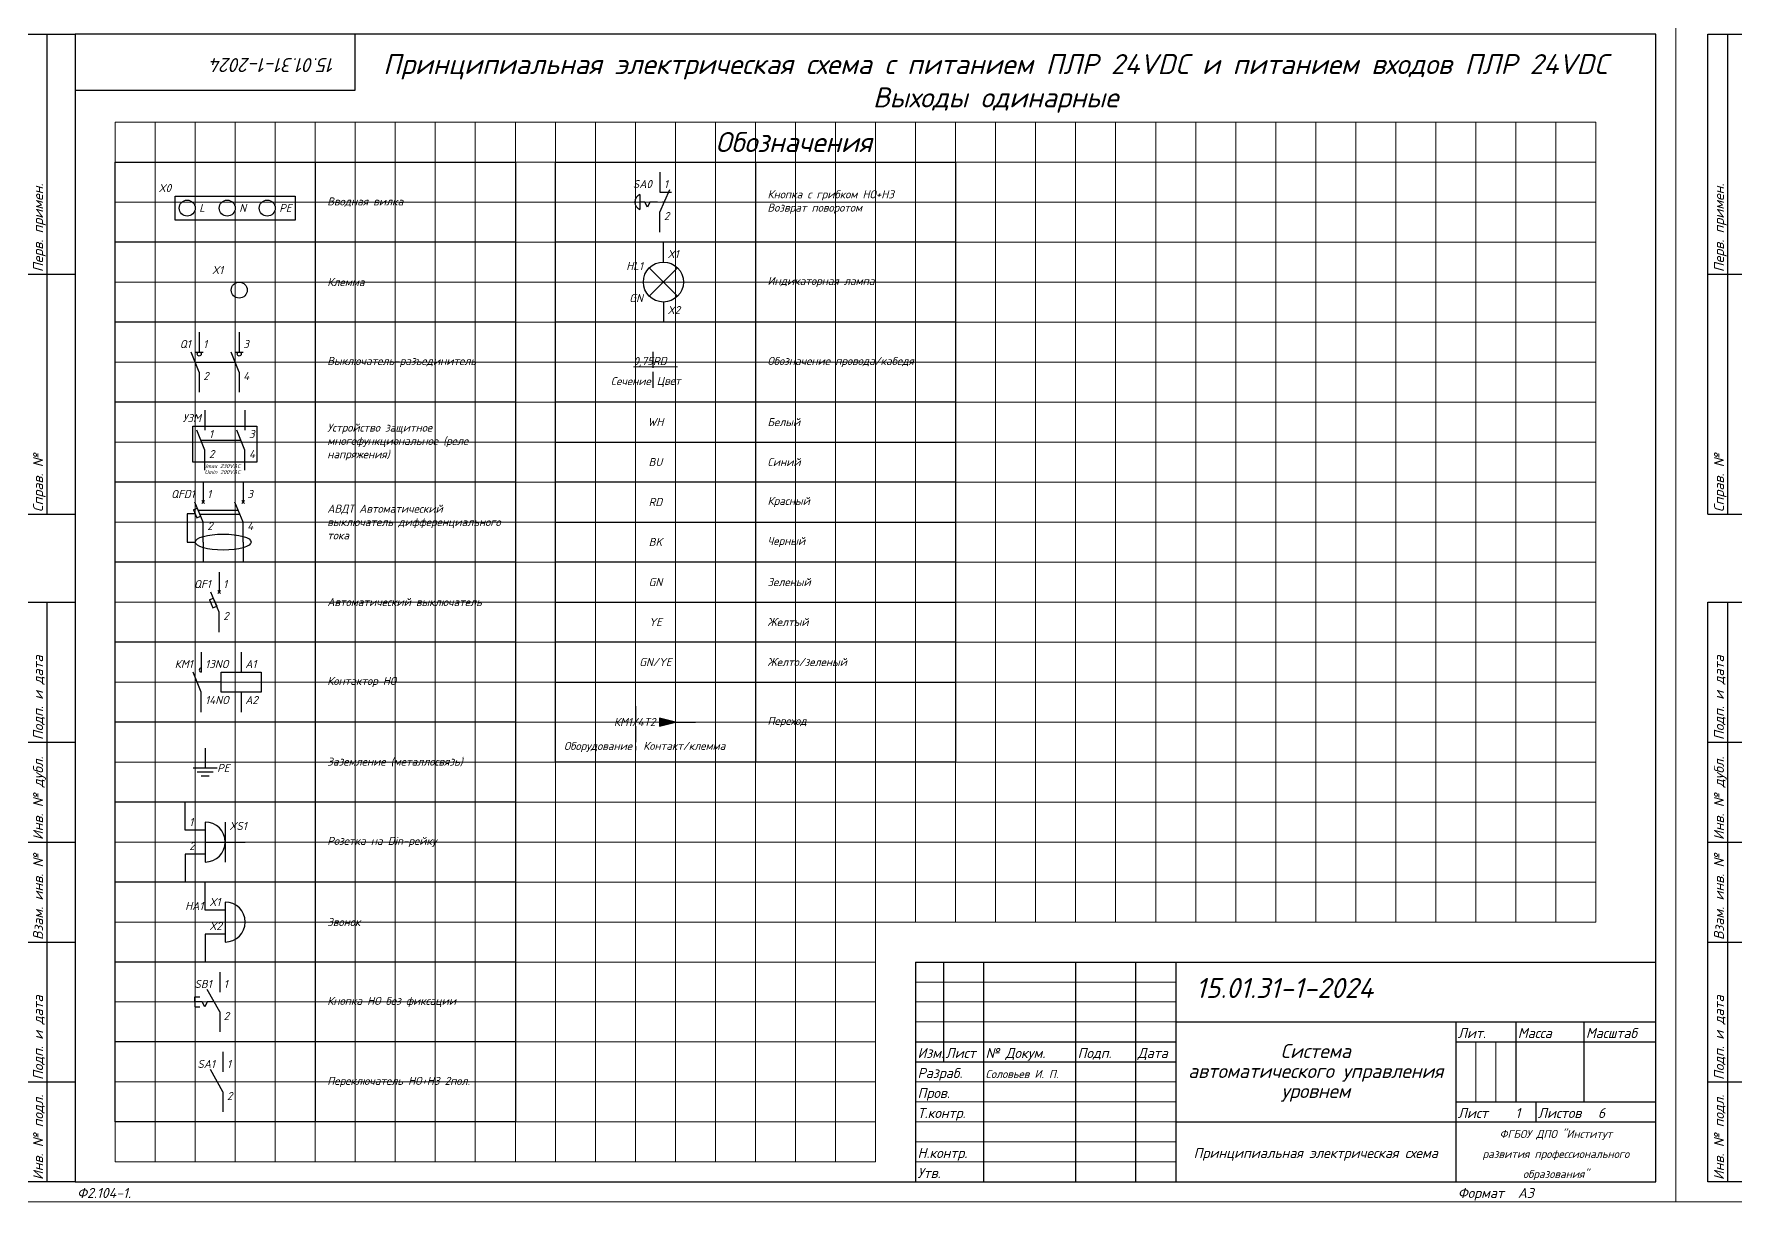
# Model space of a CAD drawing. Header units: millimetres. Extents: x 0 to 53000, y -591 to 24400.
# Drawn here: x 8429.7 to 8855, y 3 to 295 of the extents above; entities that cross this region are included whole.
import ezdxf
from ezdxf.enums import TextEntityAlignment as Align

# ---------------------------------------------------------------- set-up
doc = ezdxf.new("R2010")
doc.units = ezdxf.units.MM
doc.linetypes.add('Ш4х1_Гост_ЕСКД', pattern=[5, 4, -1])
for name, color, linetype, lineweight in [('4', 4, 'Continuous', 15), ('Основная', 7, 'Continuous', 30), ('Тонкая для кабелей', 7, 'Continuous', 15), ('Штриховая', 7, 'Ш4х1_Гост_ЕСКД', 30)]:
    doc.layers.add(name, color=color, linetype=linetype, lineweight=lineweight)
doc.layers.add('Привязки', color=2, linetype='Continuous', lineweight=0, plot=False, transparency=0.8)
doc.layers.add('рамка', color=253, linetype='Continuous', lineweight=5, transparency=0.8)
doc.styles.add('текст', font='isocpeui.ttf')

# ---------------------------------------------------------------- blocks, each defined once
blk = doc.blocks.new('*U109')
for p, q in [((8, 232), (8, 292)), ((8, 292), (20, 292)), ((13, 232), (13, 292)), ((90, 292), (90, 292)), ((90, 292), (90, 292)), ((90, 278), (90, 292)), ((90, 292), (90, 292)), ((90, 292), (90, 292)), ((90, 292), (90, 292)), ((20, 278), (90, 278)), ((8, 232), (20, 232)), ((8, 172), (8, 232)), ((13, 172), (13, 232)), ((8, 172), (20, 172)), ((8, 115), (8, 150)), ((8, 150), (20, 150)), ((13, 115), (13, 150)), ((8, 90), (8, 115)), ((8, 115), (20, 115)), ((13, 90), (13, 115)), ((8, 65), (8, 90)), ((8, 90), (20, 90)), ((13, 65), (13, 90)), ((8, 30), (8, 65)), ((8, 65), (20, 65)), ((13, 30), (13, 65)), ((230, 60), (415, 60)), ((230, 60), (230, 5)), ((237, 60), (237, 35)), ((247, 60), (247, 5)), ((270, 60), (270, 5)), ((285, 60), (285, 5)), ((295, 60), (295, 5)), ((415, 60), (415, 60)), ((415, 60), (415, 60)), ((295, 45), (415, 45)), ((365, 45), (365, 20)), ((380, 45), (380, 25)), ((397, 45), (397, 25)), ((230, 40), (295, 40)), ((365, 40), (415, 40)), ((230, 35), (295, 35)), ((8, 5), (8, 30)), ((8, 30), (20, 30)), ((13, 5), (13, 30)), ((365, 25), (415, 25)), ((385, 25), (385, 20)), ((295, 20), (415, 20)), ((365, 20), (365, 5)), ((20, 5), (8, 5))]:
    blk.add_line(p, q)
blk.add_lwpolyline([(20, 5), (415, 5), (415, 292), (20, 292)], close=True)
at = {"layer": '4'}
for p, q in [((230, 55), (295, 55)), ((230, 50), (295, 50)), ((230, 45), (295, 45)), ((370, 40), (370, 25)), ((375, 40), (375, 25)), ((230, 30), (295, 30)), ((230, 25), (295, 25)), ((230, 20), (295, 20)), ((230, 15), (295, 15)), ((230, 10), (295, 10))]:
    blk.add_line(p, q, dxfattribs=at)
at = {"layer": 'Привязки'}
blk.add_lwpolyline([(0, 0), (420, 0), (420, 297), (0, 297)], close=True, dxfattribs=at)
at = {"layer": 'рамка'}
blk.add_lwpolyline([(0, 297), (420, 297), (420, 0), (0, 0)], close=True, dxfattribs=at)
at = {"style": 'текст'}
for s, p in [('Перв. примен.', (12, 232.5)), ('Справ. №', (12, 172.5)), ('Подп. и дата', (12, 115.5)), ('Инв. № дубл.', (12, 90.5)), ('Взам. инв. №', (12, 65.5)), ('Подп. и дата', (12, 30.5)), ('Инв. № подл.', (12, 5.5))]:
    blk.add_text(s, height=2.5, rotation=90, dxfattribs=at).set_placement(p)
for s, height, p in [('Лит.', 2.5, (365.5, 41)), ('Масса', 2.5, (380.5, 41)), ('Масштаб', 2.5, (397.5, 41)), ('Изм.', 2.5, (230.5, 36)), ('Лист', 2.5, (237.5, 36)), ('№ Докум.', 2.5, (247.5, 36)), ('Подп.', 2.5, (270.5, 36)), ('Дата', 2.5, (285.5, 36)), ('Разраб.', 2.5, (230.5, 31)), ('Пров.', 2.5, (230.5, 26)), ('Т.контр.', 2.5, (230.5, 21)), ('Лист', 2.5, (365.5, 21)), ('Листов', 2.5, (385.5, 21)), ('Н.контр.', 2.5, (230.5, 11)), ('Утв.', 2.5, (230.5, 6)), ('Ф2.104-1а.', 0.005, (20, 4.99)), ('Ф2.104-1.', 2.5, (20.5, 1)), ('Формат', 2.5, (365.5, 1)), ('А3', 2.5, (380.5, 1)), ('А4', 0.025, (419.61, 0.01)), ('А2', 0.00833, (419.87, 0)), ('А1', 0.00625, (419.9, 0)), ('А0', 0.005, (419.92, 0))]:
    blk.add_text(s, height=height, dxfattribs=at).set_placement(p)
for tag, p, height in [('12', (90, 292), 0.00000373), ('13', (90, 292), 0.00000373), ('27', (90, 292), 0.00000522), ('29', (105, 279), 3.5), ('28', (415, 60), 0.0000438), ('ИЗМ4', (230.5, 56), 2.5), ('ЛИСТИЗМ4', (237.5, 56), 2.5), ('№ДОКУМИЗМ4', (247.5, 56), 2.5), ('ПОДПИЗМ4', (270.5, 56), 2.5), ('ДАТАИЗМ4', (285.5, 56), 2.5), ('ОБОЗНАЧЕНИЕ', (300, 51), 5), ('ИЗМ3', (230.5, 51), 2.5), ('ЛИСТИЗМ3', (237.5, 51), 2.5), ('№ДОКУМИЗМ3', (247.5, 51), 2.5), ('ПОДПИЗМ3', (270.5, 51), 2.5), ('ДАТАИЗМ3', (285.5, 51), 2.5), ('ИЗМ2', (230.5, 46), 2.5), ('ЛИСТИЗМ2', (237.5, 46), 2.5), ('№ДОКУМИЗМ2', (247.5, 46), 2.5), ('ПОДПИЗМ2', (270.5, 46), 2.5), ('ДАТАИЗМ2', (285.5, 46), 2.5), ('ИЗМ1', (230.5, 41), 2.5), ('ЛИСТИЗМ1', (237.5, 41), 2.5), ('№ДОКУМИЗМ1', (247.5, 41), 2.5), ('ПОДПИЗМ1', (270.5, 41), 2.5), ('ДАТАИЗМ1', (285.5, 41), 2.5), ('РАЗРАБ', (247.5, 31), 2.5), ('ДАТАРАЗРАБ', (285.5, 31), 2.5), ('ПРОВ', (247.5, 26), 2.5), ('ДАТАПРОВ', (285.5, 26), 2.5), ('ТКОНТР', (247.5, 21), 2.5), ('ДАТАТКОНТР', (285.5, 21), 2.5), ('ЛИСТОВ', (400.5, 21), 2.5), ('10', (230.5, 16), 2.5), ('11', (247.5, 16), 2.5), ('НКОНТР', (247.5, 11), 2.5), ('ДАТАНКОНТР', (285.5, 11), 2.5), ('УТВ', (247.5, 6), 2.5), ('ДАТАУТВ', (285.5, 6), 2.5)]:
    blk.add_attdef(tag, p, '', height=height, dxfattribs=at)
for tag, p, height, rotation in [('ОБОЗНАЧЕНИЕ-ВЕРХ', (85, 286), 3.5, 180), ('ПРИМЕНЯЕМОСТЬ', (19, 232.5), 2.5, 90), ('СПРАВ№', (19, 172.5), 2.5, 90), ('ДАТАУЧЁТАДУБЛ', (19, 115.5), 2.5, 90), ('ИНВ№ДУБЛ', (19, 90.5), 2.5, 90), ('ВЗАМИНВ№', (19, 65.5), 2.5, 90), ('ДАТАУЧЁТА', (19, 30.5), 2.5, 90), ('ИНВ№ПОДЛ', (19, 5.5), 2.5, 90)]:
    blk.add_attdef(tag, p, '', height=height, rotation=rotation, dxfattribs=at)
blk.add_attdef('30', text='', height=5, dxfattribs=at).set_placement((355, 64), align=Align.MIDDLE)
for tag, height, p in [('НАИМЕНОВАНИЕ1', 5, (330, 36)), ('НАИМЕНОВАНИЕ2', 3.5, (330, 31)), ('МАССА', 3.5, (388.5, 31)), ('МАСШТАБ', 3.5, (406, 31)), ('НАИМЕНОВАНИЕ3', 3.5, (330, 26)), ('НАИМЕНОВАНИЕ4', 2.5, (330, 21)), ('ЛИСТ', 2.5, (380.5, 21)), ('МАТЕРИАЛ1', 2.5, (330, 16)), ('ПРЕДПРИЯТИЕ1', 3.5, (390, 16)), ('МАТЕРИАЛ2', 2.5, (330, 11)), ('ПРЕДПРИЯТИЕ2', 3.5, (390, 11)), ('МАТЕРИАЛ3', 2.5, (330, 6)), ('ПРЕДПРИЯТИЕ3', 3.5, (390.02, 6))]:
    blk.add_attdef(tag, text='', height=height, dxfattribs=at).set_placement(p, align=Align.CENTER)
for tag, p in [('ЛИТЕРА', (367.5, 31)), ('ЛИТЕРА2', (372.5, 31)), ('ЛИТЕРА3', (377.5, 31))]:
    blk.add_attdef(tag, text='', height=2.5, dxfattribs=at).set_placement(p, align=Align.RIGHT)
for tag, p in [('ИНДЕКС', (367.5, 31)), ('ИНДЕКС2', (372.5, 31)), ('ИНДЕКС3', (377.5, 31))]:
    blk.add_attdef(tag, text='', height=2.5, dxfattribs=at).set_placement(p, align=Align.TOP_LEFT)
blk = doc.blocks.new('*U110')
for p, q in [((8, 232), (8, 292)), ((8, 292), (20, 292)), ((13, 232), (13, 292)), ((90, 292), (90, 292)), ((90, 292), (90, 292)), ((90, 278), (90, 292)), ((90, 292), (90, 292)), ((90, 292), (90, 292)), ((90, 292), (90, 292)), ((20, 278), (90, 278)), ((8, 232), (20, 232)), ((8, 172), (8, 232)), ((13, 172), (13, 232)), ((8, 172), (20, 172)), ((8, 115), (8, 150)), ((8, 150), (20, 150)), ((13, 115), (13, 150)), ((8, 90), (8, 115)), ((8, 115), (20, 115)), ((13, 90), (13, 115)), ((8, 65), (8, 90)), ((8, 90), (20, 90)), ((13, 65), (13, 90)), ((8, 30), (8, 65)), ((8, 65), (20, 65)), ((13, 30), (13, 65)), ((8, 5), (8, 30)), ((8, 30), (20, 30)), ((13, 5), (13, 30)), ((230, 20), (415, 20)), ((230, 20), (230, 5)), ((237, 20), (237, 5)), ((247, 20), (247, 5)), ((270, 20), (270, 5)), ((285, 20), (285, 5)), ((295, 20), (295, 5)), ((405, 20), (405, 5)), ((415, 20), (415, 20)), ((415, 20), (415, 20)), ((405, 13), (415, 13)), ((230, 10), (295, 10)), ((20, 5), (8, 5)), ((230, 5), (295, 5)), ((415, 5), (415, 5)), ((415, 5), (415, 5)), ((415, 5), (415, 5)), ((415, 5), (415, 5)), ((415, 5), (415, 5)), ((415, 5), (415, 5)), ((415, 5), (415, 5))]:
    blk.add_line(p, q)
blk.add_lwpolyline([(20, 5), (415, 5), (415, 292), (20, 292)], close=True)
at = {"layer": '4'}
for p, q in [((230, 15), (295, 15)), ((415, 5), (415, 5)), ((415, 5), (415, 5)), ((415, 5), (415, 5)), ((415, 5), (415, 5)), ((415, 5), (415, 5)), ((415, 5), (415, 5)), ((415, 5), (415, 5)), ((415, 5), (415, 5)), ((415, 5), (415, 5))]:
    blk.add_line(p, q, dxfattribs=at)
at = {"layer": 'Привязки'}
blk.add_lwpolyline([(0, 0), (420, 0), (420, 297), (0, 297)], close=True, dxfattribs=at)
at = {"layer": 'рамка'}
blk.add_lwpolyline([(0, 297), (420, 297), (420, 0), (0, 0)], close=True, dxfattribs=at)
at = {"style": 'текст'}
for s, p in [('Перв. примен.', (12, 232.5)), ('Справ. №', (12, 172.5)), ('Подп. и дата', (12, 115.5)), ('Инв. № дубл.', (12, 90.5)), ('Взам. инв. №', (12, 65.5)), ('Подп. и дата', (12, 30.5)), ('Инв. № подл.', (12, 5.5))]:
    blk.add_text(s, height=2.5, rotation=90, dxfattribs=at).set_placement(p)
for s, height, p in [('Лист', 2.5, (405.5, 14)), ('№ Докум.', 2.5, (247.5, 6)), ('Подп.', 2.5, (270.5, 6)), ('Ф2.104-1.', 0.005, (20, 4.99)), ('Изм.', 2.5, (230.5, 6)), ('Лист', 2.5, (237.5, 6)), ('Дата', 2.5, (285.5, 6)), ('Разраб.', 0.0000135, (415, 5)), ('Пров.', 0.0000135, (415, 5)), ('Т.контр.', 0.0000135, (415, 5)), ('Н.контр.', 0.0000135, (415, 5)), ('Утв.', 0.0000135, (415, 5)), ('Лит.', 0.0000135, (415, 5)), ('Масса', 0.0000135, (415, 5)), ('Масштаб', 0.0000135, (415, 5)), ('Листов', 0.0000135, (415, 5)), ('Ф2.104-1а.', 2.5, (20.5, 1)), ('Формат', 2.5, (365.5, 1)), ('А3', 2.5, (380.5, 1)), ('А4', 0.025, (419.61, 0.01)), ('А2', 0.00833, (419.87, 0)), ('А1', 0.00625, (419.9, 0)), ('А0', 0.005, (419.92, 0))]:
    blk.add_text(s, height=height, dxfattribs=at).set_placement(p)
for tag, p, height in [('12', (90, 292), 0.00000373), ('13', (90, 292), 0.00000373), ('27', (90, 292), 0.00000522), ('29', (105, 249), 3.5), ('ИЗМ2', (230.5, 16), 2.5), ('ЛИСТИЗМ2', (237.5, 16), 2.5), ('№ДОКУМИЗМ2', (247.5, 16), 2.5), ('28', (415, 20), 0.0000438), ('ИЗМ1', (230.5, 11), 2.5), ('ЛИСТИЗМ1', (237.5, 11), 2.5), ('№ДОКУМИЗМ1', (247.5, 11), 2.5), ('ПОДПИЗМ1', (270.5, 11), 2.5), ('ДАТАИЗМ1', (285.5, 11), 2.5), ('ДАТАНКОНТР', (285.5, 11), 2.5), ('ОБОЗНАЧЕНИЕ', (300, 11), 5), ('ДАТАУТВ', (285.5, 6), 2.5), ('РАЗРАБ', (415, 5), 0.0000135), ('ЛИСТОВ', (415, 5), 0.0000135), ('ПРОВ', (415, 5), 0.0000135), ('ТКОНТР', (415, 5), 0.0000135), ('НКОНТР', (415, 5), 0.0000135), ('УТВ', (415, 5), 0.0000135), ('10', (415, 5), 0.0000135), ('11', (415, 5), 0.0000135), ('ПОДПИЗМ2', (415, 5), 0.0000135), ('ДАТАИЗМ2', (415, 5), 0.0000135), ('ИЗМ3', (415, 5), 0.0000135), ('ЛИСТИЗМ3', (415, 5), 0.0000135), ('№ДОКУМИЗМ3', (415, 5), 0.0000135), ('ПОДПИЗМ3', (415, 5), 0.0000135), ('ДАТАИЗМ3', (415, 5), 0.0000135), ('ИЗМ4', (415, 5), 0.0000135), ('ЛИСТИЗМ4', (415, 5), 0.0000135), ('№ДОКУМИЗМ4', (415, 5), 0.0000135), ('ПОДПИЗМ4', (415, 5), 0.0000135), ('ДАТАИЗМ4', (415, 5), 0.0000135), ('ДАТАРАЗРАБ', (415, 5), 0.0000135), ('ДАТАПРОВ', (415, 5), 0.0000135), ('ДАТАТКОНТР', (415, 5), 0.0000135)]:
    blk.add_attdef(tag, p, '', height=height, dxfattribs=at)
for tag, p, height, rotation in [('ОБОЗНАЧЕНИЕ-ВЕРХ', (85, 286), 3.5, 180), ('ПРИМЕНЯЕМОСТЬ', (19, 232.5), 2.5, 90), ('СПРАВ№', (19, 172.5), 2.5, 90), ('ДАТАУЧЁТАДУБЛ', (19, 115.5), 2.5, 90), ('ИНВ№ДУБЛ', (19, 90.5), 2.5, 90), ('ВЗАМИНВ№', (19, 65.5), 2.5, 90), ('ДАТАУЧЁТА', (19, 30.5), 2.5, 90), ('ИНВ№ПОДЛ', (19, 5.5), 2.5, 90)]:
    blk.add_attdef(tag, p, '', height=height, rotation=rotation, dxfattribs=at)
blk.add_attdef('30', text='', height=5, dxfattribs=at).set_placement((355, 34), align=Align.MIDDLE)
for tag, height, p in [('ЛИСТ', 2.5, (410, 9)), ('НАИМЕНОВАНИЕ1', 0.000027, (415, 5)), ('НАИМЕНОВАНИЕ2', 0.0000189, (415, 5)), ('НАИМЕНОВАНИЕ3', 0.0000189, (415, 5)), ('НАИМЕНОВАНИЕ4', 0.0000135, (415, 5)), ('МАССА', 0.0000189, (415, 5)), ('МАСШТАБ', 0.0000189, (415, 5)), ('МАТЕРИАЛ1', 0.0000135, (415, 5)), ('МАТЕРИАЛ2', 0.0000135, (415, 5)), ('МАТЕРИАЛ3', 0.0000135, (415, 5)), ('ПРЕДПРИЯТИЕ1', 0.0000189, (415, 5)), ('ПРЕДПРИЯТИЕ2', 0.0000189, (415, 5)), ('ПРЕДПРИЯТИЕ3', 0.0000189, (415, 5))]:
    blk.add_attdef(tag, text='', height=height, dxfattribs=at).set_placement(p, align=Align.CENTER)
for tag in ['ЛИТЕРА', 'ЛИТЕРА2', 'ЛИТЕРА3']:
    blk.add_attdef(tag, text='', height=0.0000135, dxfattribs=at).set_placement((415, 5), align=Align.RIGHT)
for tag in ['ИНДЕКС', 'ИНДЕКС2', 'ИНДЕКС3']:
    blk.add_attdef(tag, text='', height=0.0000135, dxfattribs=at).set_placement((415, 5), align=Align.TOP_LEFT)

msp = doc.modelspace()

# ---------------------------------------------------------------- hatches: boundary and pattern name
at = {"layer": 'Основная'}
h = msp.add_hatch(color=256, dxfattribs=at)
h.dxf.hatch_style = 1
h.paths.add_polyline_path([(8590, 123), (8586, 124), (8586, 123)])
h.paths.add_polyline_path([(8590, 123), (8586, 123), (8586, 122)])

# ---------------------------------------------------------------- linework, layer by layer
for p, q in [((8450, 263), (8500, 263)), ((8450, 243), (8450, 263)), ((8500, 263), (8500, 243)), ((8500, 263), (8550, 263)), ((8550, 263), (8550, 243)), ((8560, 263), (8610, 263)), ((8560, 243), (8560, 263)), ((8586.125, 260.5), (8586.125, 255.5)), ((8610, 263), (8610, 243)), ((8610, 263), (8660, 263)), ((8660, 263), (8660, 243)), ((8586.125, 250.5), (8588.625, 256.125)), ((8586.125, 255.5), (8588.9928, 255.5)), ((8465, 254.5), (8495, 254.5)), ((8465, 248.5), (8465, 254.5)), ((8495, 254.5), (8495, 248.5)), ((8581.125, 254.875), (8581.125, 251.125)), ((8582.375, 253), (8581.125, 253)), ((8583, 251.75), (8582.375, 253)), ((8583.625, 253), (8583, 251.75)), ((8585.5, 253), (8583.625, 253)), ((8587.23611, 253), (8586.75, 253)), ((8495, 248.5), (8465, 248.5)), ((8586.125, 245.5), (8586.125, 250.5)), ((8500, 243), (8450, 243)), ((8450, 223), (8450, 243)), ((8550, 243), (8500, 243)), ((8500, 243), (8500, 223)), ((8550, 243), (8550, 223)), ((8610, 243), (8560, 243)), ((8560, 223), (8560, 243)), ((8587, 238), (8587, 243)), ((8660, 243), (8610, 243)), ((8610, 243), (8610, 223)), ((8660, 243), (8660, 223)), ((8583.46447, 236.53553), (8590.53553, 229.46447)), ((8583.46447, 229.46447), (8590.53553, 236.53553)), ((8587, 228), (8587, 223)), ((8500, 223), (8450, 223)), ((8450, 203), (8450, 223)), ((8550, 223), (8500, 223)), ((8500, 223), (8500, 203)), ((8550, 223), (8550, 203)), ((8610, 223), (8560, 223)), ((8560, 203), (8560, 223)), ((8660, 223), (8610, 223)), ((8610, 223), (8610, 203)), ((8660, 223), (8660, 203)), ((8471, 220.5), (8471, 215.5)), ((8481, 220.5), (8481, 215.5)), ((8471, 210.5), (8469, 215.5)), ((8470, 215.5), (8472, 215.5)), ((8470, 213), (8480.00059, 212.99851)), ((8481, 210.5), (8479, 215.5)), ((8480, 215.5), (8482, 215.5)), ((8471, 210.5), (8471, 205.5)), ((8481, 210.5), (8481, 205.5)), ((8500, 203), (8450, 203)), ((8450, 183), (8450, 203)), ((8472.43966, 201), (8472.43966, 196)), ((8482.43966, 201), (8482.43966, 196)), ((8550, 203), (8500, 203)), ((8500, 203), (8500, 183)), ((8550, 203), (8550, 183)), ((8610, 203), (8560, 203)), ((8560, 183), (8560, 203)), ((8660, 203), (8610, 203)), ((8610, 203), (8610, 183)), ((8660, 203), (8660, 183)), ((8469.43966, 197), (8485.43966, 197)), ((8469.43966, 188), (8469.43966, 197)), ((8472.43966, 191), (8470.43966, 196)), ((8482.43966, 191), (8480.43966, 196)), ((8485.43966, 197), (8485.43966, 188)), ((8471.44025, 193.49851), (8481.43966, 193.5)), ((8560, 193), (8660, 193)), ((8485.43966, 188), (8469.43966, 188)), ((8472.43966, 186), (8472.43966, 191)), ((8482.43966, 186), (8482.43966, 191)), ((8500, 183), (8450, 183)), ((8450, 163), (8450, 183)), ((8472, 183), (8472, 178)), ((8482, 183), (8482, 178)), ((8550, 183), (8500, 183)), ((8500, 183), (8500, 163)), ((8550, 183), (8550, 163)), ((8610, 183), (8560, 183)), ((8560, 163), (8560, 183)), ((8660, 183), (8610, 183)), ((8610, 183), (8610, 163)), ((8660, 183), (8660, 163)), ((8470.02051, 175.08022), (8468, 175.08022)), ((8468, 175.08022), (8468, 168)), ((8469.59194, 176.08022), (8470.51108, 176.47414)), ((8469.59194, 176.08022), (8470.44908, 174.08022)), ((8472, 173), (8469.87931, 177.94828)), ((8470.44908, 174.08022), (8471.36823, 174.47414)), ((8470.51108, 176.47414), (8471.36823, 174.47414)), ((8470.72537, 175.97414), (8480.72537, 175.97414)), ((8471.15394, 174.97414), (8481.15394, 174.97414)), ((8472.35355, 178.35355), (8471.64645, 177.64645)), ((8471.64645, 178.35355), (8472.35355, 177.64645)), ((8472, 178), (8472.35355, 178.35355)), ((8482, 173), (8479.87931, 177.94828)), ((8482.35355, 178.35355), (8481.64645, 177.64645)), ((8481.64645, 178.35355), (8482.35355, 177.64645)), ((8482, 178), (8482.35355, 178.35355)), ((8472, 168), (8472, 173)), ((8482, 168), (8482, 173)), ((8560, 173), (8660, 173)), ((8468, 168), (8470, 168)), ((8472, 168), (8472, 163)), ((8482, 168), (8482, 163)), ((8500, 163), (8450, 163)), ((8450, 143), (8450, 163)), ((8550, 163), (8500, 163)), ((8500, 163), (8500, 143)), ((8550, 163), (8550, 143)), ((8610, 163), (8560, 163)), ((8560, 143), (8560, 163)), ((8660, 163), (8610, 163)), ((8610, 163), (8610, 143)), ((8660, 163), (8660, 143)), ((8476, 160.5), (8476, 155.5)), ((8473.59194, 153.58022), (8474.51108, 153.97414)), ((8473.59194, 153.58022), (8474.44908, 151.58022)), ((8476, 150.5), (8473.87931, 155.44828)), ((8474.51108, 153.97414), (8475.36823, 151.97414)), ((8476.35355, 155.85355), (8475.64645, 155.14645)), ((8475.64645, 155.85355), (8476.35355, 155.14645)), ((8476, 155.5), (8476.35355, 155.85355)), ((8474.44908, 151.58022), (8475.36823, 151.97414)), ((8476, 145.5), (8476, 150.5)), ((8560, 153), (8660, 153)), ((8500, 143), (8450, 143)), ((8450, 123), (8450, 143)), ((8471.5, 140.5), (8471.5, 135.5)), ((8481.5, 140.5), (8481.5, 135.5)), ((8550, 143), (8500, 143)), ((8500, 143), (8500, 123)), ((8550, 143), (8550, 123)), ((8610, 143), (8560, 143)), ((8560, 133), (8560, 143)), ((8660, 143), (8610, 143)), ((8610, 143), (8610, 133)), ((8660, 143), (8660, 133)), ((8471.5, 130.5), (8469.5, 135.5)), ((8476.5, 133), (8470.5, 133)), ((8476.5, 135.5), (8486.5, 135.5)), ((8476.5, 130.5), (8476.5, 135.5)), ((8486.5, 135.5), (8486.5, 130.5)), ((8560, 133), (8660, 133)), ((8560, 113), (8560, 133)), ((8610, 133), (8610, 113)), ((8660, 133), (8660, 113)), ((8471.5, 125.5), (8471.5, 130.5)), ((8486.5, 130.5), (8476.5, 130.5)), ((8481.5, 130.5), (8481.5, 125.5)), ((8590, 123), (8586, 124)), ((8586, 124), (8586, 122)), ((8500, 123), (8450, 123)), ((8450, 103), (8450, 123)), ((8550, 123), (8500, 123)), ((8500, 123), (8500, 103)), ((8550, 123), (8550, 103)), ((8586, 122), (8590, 123)), ((8590, 123), (8595, 123)), ((8472.5, 116.5), (8472.5, 111.5)), ((8475.5, 111.5), (8469.5, 111.5)), ((8610, 113), (8560, 113)), ((8660, 113), (8610, 113)), ((8474.5, 110.5), (8470.5, 110.5)), ((8473.5, 109.5), (8471.5, 109.5)), ((8500, 103), (8450, 103)), ((8450, 83), (8450, 103)), ((8467.5, 96), (8467.5, 103)), ((8550, 103), (8500, 103)), ((8500, 103), (8500, 83)), ((8550, 103), (8550, 83)), ((8472.5, 98), (8472.5, 88)), ((8477.5, 98), (8477.5, 88)), ((8472.5, 96), (8467.5, 96)), ((8472.5, 90), (8467.5, 90)), ((8467.5, 90), (8467.5, 83)), ((8472.5, 93), (8482.5, 93)), ((8500, 83), (8450, 83)), ((8450, 63), (8450, 83)), ((8472.5, 76), (8472.5, 83)), ((8550, 83), (8500, 83)), ((8500, 83), (8500, 63)), ((8550, 83), (8550, 63)), ((8477.5, 78), (8477.5, 68)), ((8477.5, 76), (8472.5, 76)), ((8477.5, 70), (8472.5, 70)), ((8472.5, 70), (8472.5, 63)), ((8500, 63), (8450, 63)), ((8450, 43), (8450, 63)), ((8476.125, 60.5), (8476.125, 55.5)), ((8550, 63), (8500, 63)), ((8500, 63), (8500, 43)), ((8550, 63), (8550, 43)), ((8476.125, 50.5), (8473, 56.125)), ((8469.875, 54.25), (8471.125, 54.25)), ((8469.875, 53), (8469.875, 54.25)), ((8471.75, 53), (8469.875, 53)), ((8469.875, 53), (8469.875, 51.75)), ((8469.875, 51.75), (8471.125, 51.75)), ((8472.375, 51.75), (8471.75, 53)), ((8473, 53), (8472.375, 51.75)), ((8474.73611, 53), (8473, 53)), ((8476.125, 50.5), (8476.125, 45.5)), ((8500, 43), (8450, 43)), ((8450, 23), (8450, 43)), ((8550, 43), (8500, 43)), ((8500, 43), (8500, 23)), ((8550, 43), (8550, 23)), ((8476.93966, 40.5), (8476.93966, 35.5)), ((8476.93966, 30.5), (8473.81466, 36.125)), ((8476.93966, 30.5), (8476.93966, 25.5)), ((8500, 23), (8450, 23)), ((8550, 23), (8500, 23))]:
    msp.add_line(p, q, dxfattribs=at)
for centre, radius in [((8468, 251.5), 2), ((8478, 251.5), 2), ((8488, 251.5), 2), ((8587, 233), 5), ((8481, 231), 2), ((8471, 215), 0.5), ((8481, 215), 0.5)]:
    msp.add_circle(centre, radius, dxfattribs=at)
for centre, radius, start, end in [((8581.90625, 253), 2.03125, 112.6198649, 247.3801351), ((8471.5, 136), 0.5, 90, 270), ((8472.5, 93), 5, 270, 90), ((8477.5, 73), 5, 270, 90)]:
    msp.add_arc(centre, radius, start, end, dxfattribs=at)
msp.add_ellipse((8477, 168), major_axis=(-7, 0), ratio=0.285714286, dxfattribs=at)
at = {"layer": 'Привязки'}
for p, q in [((8450, 273), (8820, 273)), ((8450, 13), (8450, 273)), ((8460, 273), (8460, 13)), ((8470, 273), (8470, 13)), ((8480, 273), (8480, 13)), ((8490, 273), (8490, 13)), ((8500, 273), (8500, 13)), ((8510, 273), (8510, 13)), ((8520, 273), (8520, 13)), ((8530, 273), (8530, 13)), ((8540, 273), (8540, 13)), ((8550, 273), (8550, 13)), ((8560, 273), (8560, 13)), ((8570, 273), (8570, 13)), ((8580, 273), (8580, 13)), ((8590, 273), (8590, 13)), ((8600, 273), (8600, 13)), ((8610, 273), (8610, 13)), ((8620, 273), (8620, 13)), ((8630, 273), (8630, 13)), ((8640, 273), (8640, 73)), ((8650, 273), (8650, 73)), ((8660, 273), (8660, 73)), ((8670, 273), (8670, 73)), ((8680, 273), (8680, 73)), ((8690, 273), (8690, 73)), ((8700, 273), (8700, 73)), ((8710, 273), (8710, 73)), ((8720, 273), (8720, 73)), ((8730, 273), (8730, 73)), ((8740, 273), (8740, 73)), ((8750, 273), (8750, 73)), ((8760, 273), (8760, 73)), ((8770, 273), (8770, 73)), ((8780, 273), (8780, 73)), ((8790, 273), (8790, 73)), ((8800, 273), (8800, 73)), ((8810, 273), (8810, 73)), ((8820, 273), (8820, 73)), ((8450, 263), (8820, 263)), ((8450, 253), (8820, 253)), ((8450, 243), (8820, 243)), ((8450, 233), (8820, 233)), ((8450, 223), (8820, 223)), ((8450, 213), (8820, 213)), ((8450, 203), (8820, 203)), ((8450, 193), (8820, 193)), ((8450, 183), (8820, 183)), ((8450, 173), (8820, 173)), ((8450, 163), (8820, 163)), ((8450, 153), (8820, 153)), ((8450, 143), (8820, 143)), ((8450, 133), (8820, 133)), ((8450, 123), (8820, 123)), ((8450, 113), (8820, 113)), ((8450, 103), (8820, 103)), ((8450, 93), (8820, 93)), ((8450, 83), (8820, 83)), ((8450, 73), (8640, 73)), ((8820, 73), (8640, 73)), ((8640, 73), (8640, 13)), ((8450, 63), (8640, 63)), ((8450, 53), (8640, 53)), ((8450, 43), (8640, 43)), ((8450, 33), (8640, 33)), ((8450, 23), (8640, 23)), ((8640, 13), (8450, 13))]:
    msp.add_line(p, q, dxfattribs=at)
at = {"layer": 'Тонкая для кабелей'}
msp.add_line((8590.5, 211.8), (8579.5, 211.8), dxfattribs=at)
at = {"layer": 'Штриховая'}
for p, q in [((8584.38516, 215.5678), (8584.38516, 206.0896)), ((8580, 127), (8580, 116))]:
    msp.add_line(p, q, dxfattribs=at)

# ---------------------------------------------------------------- block references
ref = msp.add_blockref('*U109', (8420, 3))
ref.add_attrib('ОБОЗНАЧЕНИЕ', '15.01.31-1-2024', (8720, 54), dxfattribs={"height": 5, "style": 'текст'})
ref.add_attrib('ОБОЗНАЧЕНИЕ-ВЕРХ', '15.01.31-1-2024', (8505, 289), dxfattribs={"height": 3.5, "rotation": 180, "style": 'текст'})
ref.add_attrib('НАИМЕНОВАНИЕ1', 'Система', dxfattribs={"height": 3.5, "style": 'текст'}).set_placement((8750, 39), align=Align.CENTER)
ref.add_attrib('НАИМЕНОВАНИЕ2', 'автоматического управления', dxfattribs={"height": 3.5, "style": 'текст'}).set_placement((8750, 34), align=Align.CENTER)
ref.add_attrib('НАИМЕНОВАНИЕ3', 'уровнем', dxfattribs={"height": 3.5, "style": 'текст'}).set_placement((8750, 29), align=Align.CENTER)
ref.add_attrib('РАЗРАБ', 'Соловьев И. П.', (8667.5, 34), dxfattribs={"height": 2, "style": 'текст'})
ref.add_attrib('ЛИСТОВ', '6', (8820.5, 24), dxfattribs={"height": 2.5, "style": 'текст'})
ref.add_attrib('ЛИСТ', '1', dxfattribs={"height": 2.5, "style": 'текст'}).set_placement((8800.5, 24), align=Align.CENTER)
ref.add_attrib('МАТЕРИАЛ2', 'Принципиальная электрическая схема', dxfattribs={"height": 2.5, "style": 'текст'}).set_placement((8750, 14), align=Align.CENTER)
ref.add_attrib('ПРЕДПРИЯТИЕ1', 'ФГБОУ ДПО "Институт', dxfattribs={"height": 2, "style": 'текст'}).set_placement((8810, 19), align=Align.CENTER)
ref.add_attrib('ПРЕДПРИЯТИЕ2', 'развития профессионального', dxfattribs={"height": 2, "style": 'текст'}).set_placement((8810, 14), align=Align.CENTER)
ref.add_attrib('ПРЕДПРИЯТИЕ3', 'образования"', dxfattribs={"height": 2, "style": 'текст'}).set_placement((8810.02045, 9), align=Align.CENTER)
ref = msp.add_blockref('*U110', (8840, 3))
ref.add_attrib('ОБОЗНАЧЕНИЕ', '15.01.31-1-2024', (9140, 14), dxfattribs={"height": 5, "style": 'текст'})
ref.add_attrib('ОБОЗНАЧЕНИЕ-ВЕРХ', '15.01.31-1-2024', (8925, 289), dxfattribs={"height": 3.5, "rotation": 180, "style": 'текст'})
ref.add_attrib('НАИМЕНОВАНИЕ1', 'Система', dxfattribs={"height": 0.0000189, "style": 'текст'}).set_placement((9254.99954, 8.00017), align=Align.CENTER)
ref.add_attrib('НАИМЕНОВАНИЕ2', 'автоматического управления', dxfattribs={"height": 0.0000189, "style": 'текст'}).set_placement((9254.99954, 8.00014), align=Align.CENTER)
ref.add_attrib('НАИМЕНОВАНИЕ3', 'уровнем', dxfattribs={"height": 0.0000189, "style": 'текст'}).set_placement((9254.99954, 8.00011), align=Align.CENTER)
ref.add_attrib('РАЗРАБ', 'Соловьев И. П.', (9254.99909, 8.00014), dxfattribs={"height": 0.0000108, "style": 'текст'})
ref.add_attrib('ЛИСТОВ', '3', (9254.99992, 8.00009), dxfattribs={"height": 0.0000135, "style": 'текст'})
ref.add_attrib('ЛИСТ', '2', dxfattribs={"height": 2.5, "style": 'текст'}).set_placement((9250, 12), align=Align.CENTER)
ref.add_attrib('МАТЕРИАЛ2', 'Принципиальная электрическая схема', dxfattribs={"height": 0.0000135, "style": 'текст'}).set_placement((9254.99954, 8.00003), align=Align.CENTER)
ref.add_attrib('ПРЕДПРИЯТИЕ1', 'ФГБОУ ДПО "Институт', dxfattribs={"height": 0.0000108, "style": 'текст'}).set_placement((9254.99986, 8.00006), align=Align.CENTER)
ref.add_attrib('ПРЕДПРИЯТИЕ2', 'развития профессионального', dxfattribs={"height": 0.0000108, "style": 'текст'}).set_placement((9254.99986, 8.00003), align=Align.CENTER)
ref.add_attrib('ПРЕДПРИЯТИЕ3', 'образования"', dxfattribs={"height": 0.0000108, "style": 'текст'}).set_placement((9254.99986, 8.00001), align=Align.CENTER)

# ---------------------------------------------------------------- texts
at = {"layer": 'Основная', "style": 'текст'}
for s, width, heights, insert, char_height, attachment_point in [('Принципиальная электрическая схема с питанием ПЛР 24VDC и питанием входов ПЛР 24VDC\\PВыходы одинарные', 333.9398066, [15.99579], (8670.0001, 289.99998), 5, 2), ('Обозначения', 61.6342055, [9.9986], (8600, 268), 5, 4), ('X0', 10, [0], (8464, 255.5), 2, 9), ('1', 3, [0], (8587.125, 256.5), 2, 7), ('Кнопка с грибком НО+НЗ\\PВозврат поворотом', 46.8631649, [15.03875], (8613, 253), 2, 4), ('L', 5, [0], (8471, 251.5), 2, 4), ('N', 5, [0], (8481, 251.5), 2, 4), ('PE', 5, [0], (8491, 251.5), 2, 4), ('Вводная вилка', 41.4161511, [2.33491], (8503, 253), 2, 4), ('2', 3, [0], (8587.125, 248.5), 2, 7), ('X1', 3, [0], (8588, 239), 2, 7), ('X1', 10, [0], (8477, 235), 2, 9), ('Клемма', 41.4161511, [2.33491], (8503, 233), 2, 4), ('Индикаторная лампа', 41.4161511, [2.33491], (8613, 233), 2, 4), ('X2', 3, [0], (8588, 225), 2, 7), ('1', 3, [0], (8472, 216.5), 2, 7), ('3', 3, [0], (8482, 216.5), 2, 7), ('Выключатель-разъединитель', 41.4161511, [2.33491], (8503, 213), 2, 4), ('Обозначение провода/кабедя', 41.4161511, [2.33491], (8613, 213), 2, 4), ('2', 3, [0], (8472, 208.5), 2, 7), ('4', 3, [0], (8482, 208.5), 2, 7), ('Сечение', 11.4279908, [2.33491], (8578.85032, 208.23636), 2, 5), ('Цвет', 11.4279908, [2.33491], (8588.30303, 208.02317), 2, 5), ('УЗМ', 5.8793103, [0], (8471.43966, 198), 2, 9), ('1', 3, [0], (8473.43966, 194), 2, 7), ('3', 3, [0], (8483.43966, 194), 2, 7), ('Устройство защитное многофункциональное (реле напряжения)', 46.5568767, [14.66688], (8503, 193), 2, 4), ('WH', 41.4161511, [2.33491], (8585, 198), 2, 5), ('Белый', 41.4161511, [2.33491], (8613, 198), 2, 4), ('Umax 230VAC', 12.2395477, [0], (8481.31897, 186.49676), 1, 9), ('2', 3, [0], (8473.43966, 189), 2, 7), ('4', 3, [0], (8483.43966, 189), 2, 7), ('BU', 41.4161511, [2.33491], (8585, 188), 2, 5), ('Синий', 41.4161511, [2.33491], (8613, 188), 2, 4), ('Umin 200VAC', 14.3469034, [0], (8481.31897, 185), 1, 9), ('1', 3, [0], (8473, 179), 2, 7), ('3', 3, [0], (8483, 179), 2, 7), ('RD', 41.4161511, [2.33491], (8585, 178), 2, 5), ('Красный', 41.4161511, [2.33491], (8613, 178), 2, 4), ('АВДТ Автоматический выключатель дифференциального тока', 46.3645442, [16.16388], (8503, 173), 2, 4), ('2', 3, [0], (8473, 171), 2, 7), ('4', 3, [0], (8483, 171), 2, 7), ('BK', 41.4161511, [2.33491], (8585, 168), 2, 5), ('Черный', 41.4161511, [2.33491], (8613, 168), 2, 4), ('1', 3, [0], (8477, 156.5), 2, 7), ('GN', 41.4161511, [2.33491], (8585, 158), 2, 5), ('Зеленый', 41.4161511, [2.33491], (8613, 158), 2, 4), ('Автоматический выключатель', 41.4161511, [2.33491], (8503, 153), 2, 4), ('2', 3, [0], (8477, 148.5), 2, 7), ('YE', 41.4161511, [2.33491], (8585, 148), 2, 5), ('Желтый', 41.4161511, [2.33491], (8613, 148), 2, 4), ('КМ1', 5.8793103, [0], (8469.37931, 136.5), 2, 9), ('13NO', 3, [0], (8472.5, 136.5), 2, 7), ('А1', 3, [0], (8482.5, 136.5), 2, 7), ('GN/YE', 41.4161511, [2.33491], (8585, 138), 2, 5), ('Желто/зеленый', 41.4161511, [2.33491], (8613, 138), 2, 4), ('Контактор НО', 41.4161511, [2.33491], (8503, 133), 2, 4), ('14NO', 3, [0], (8472.5, 127.5), 2, 7), ('А2', 3, [0], (8482.5, 127.5), 2, 7), ('КМ1/4T2', 10, [0], (8585, 123), 2, 6), ('Переход', 41.4161511, [2.33491], (8613, 123), 2, 4), ('Оборудование', 11.4279908, [2.33491], (8570.66234, 116.73636), 2, 5), ('Контакт/клемма', 11.4279908, [2.33491], (8592.20672, 117.03865), 2, 5), ('PE', 5, [0], (8475.5, 111.5), 2, 4), ('Заземление (металлосвязь)', 41.4161511, [2.33491], (8503, 113), 2, 4), ('1', 3, [0], (8468.5, 97), 2, 7), ('XS1', 3, [0], (8478.5, 96), 2, 7), ('Розетка на Din-рейку', 41.4161511, [2.33491], (8503, 93), 2, 4), ('2', 3, [0], (8468.5, 91), 2, 7), ('HA1', 3, [0], (8467.5, 76), 2, 7), ('X1', 3, [0], (8473.5, 77), 2, 7), ('X2', 3, [0], (8473.5, 71), 2, 7), ('Звонок', 41.4161511, [2.33491], (8503, 73), 2, 4), ('1', 3, [0], (8477.125, 56.5), 2, 7), ('Кнопка НО без фиксации', 41.4161511, [2.33491], (8503, 53), 2, 4), ('2', 3, [0], (8477.125, 48.5), 2, 7), ('1', 3, [0], (8477.93966, 36.5), 2, 7), ('Переключатель НО+НЗ 2пол.', 41.4161511, [2.33491], (8503, 33), 2, 4), ('2', 3, [0], (8477.93966, 28.5), 2, 7)]:
    msp.add_mtext_dynamic_manual_height_columns(s, width=width, gutter_width=200, heights=heights, dxfattribs=dict(at, insert=insert, char_height=char_height, attachment_point=attachment_point))
at = {"layer": 'Основная', "char_height": 2, "width": 3.8793103, "attachment_point": 9, "style": 'текст'}
for s, insert in [('SА0', (8584.125, 256.5)), ('HL1', (8581.87931, 236)), ('GN', (8581.87931, 228)), ('Q1', (8468.87931, 216.5)), ('QFD1', (8469.87931, 179)), ('QF1', (8473.87931, 156.5)), ('SB1', (8474.125, 56.5)), ('SА1', (8474.93966, 36.5))]:
    msp.add_mtext(s, dxfattribs=dict(at, insert=insert))
at = {"layer": 'Тонкая для кабелей', "insert": (8579.5, 211.8), "char_height": 2, "attachment_point": 7, "style": 'текст'}
msp.add_mtext_dynamic_manual_height_columns('0,75RD', width=10, gutter_width=200, heights=[0], dxfattribs=at)

doc.saveas('drawing.dxf')
